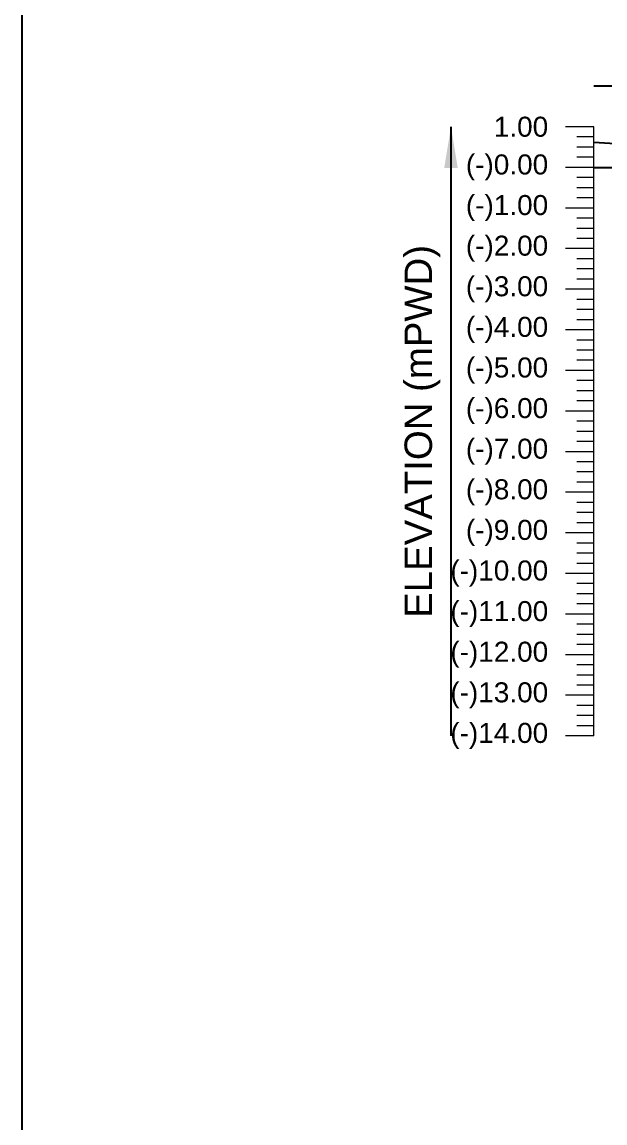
# Model space of a CAD drawing. Header units: inches. Extents: x 89000 to 1304432, y -10828 to 220529.
# Drawn here: x 851460 to 852479, y 175971 to 177896 of the extents above; entities that cross this region are included whole.
import ezdxf

# ---------------------------------------------------------------- set-up
doc = ezdxf.new("R2010")
doc.units = ezdxf.units.IN
doc.header["$LTSCALE"] = 7
doc.header["$MEASUREMENT"] = 0
doc.layers.add('Existing_Bed_Level for Xsection', color=7, linetype='Continuous', lineweight=25)
doc.layers.add('Long Section Labels', color=7, linetype='Continuous', lineweight=9)
doc.styles.get("Standard").update_dxf_attribs({"font": 'arial.ttf'})
doc.dimstyles.get("Standard").update_dxf_attribs({"dimtxt": 0.18, "dimasz": 0.18, "dimexe": 0.18, "dimexo": 0.0625, "dimgap": 0.09, "dimtad": 0, "dimtih": 1, "dimtoh": 1, "dimdec": 4, "dimzin": 0, "dimdsep": 46, "dimtxsty": 'Standard', "dimcen": 0.09, "dimadec": 0, "dimazin": 0, "dimtfac": 1, "dimtdec": 4, "dimtofl": 0, "dimtmove": 0, "dimatfit": 3, "dimfxl": 1, "dimtolj": 1, "dimtzin": 0, "dimarcsym": 0})

msp = doc.modelspace()

# ---------------------------------------------------------------- linework, layer by layer
msp.add_lwpolyline([(851459.68143, 179200.63194), (861459.68143, 179200.63194), (861459.68143, 172129.63194), (851459.68143, 172129.63194)], close=True)
at = {"layer": 'Existing_Bed_Level for Xsection'}
for points in [[(852971.54199, 177784.09194), (852459.68143, 177784.09194)], [(852971.54199, 177784.09194), (852459.68143, 177784.09194)], [(852459.68143, 177686.11194), (852598.67595, 177677.59194), (852737.71897, 177661.97194), (852876.76198, 177649.19194), (853085.27801, 177633.57194), (853224.32102, 177615.82194), (853432.83705, 177599.49194), (853571.88006, 177573.22194), (853780.39609, 177537.01194), (854173.10112, 177355.96194), (854525.12647, 177183.43194), (854976.35646, 176980.37194), (855377.98606, 176831.98194), (855779.61659, 176765.95194), (856181.24789, 176751.75194), (856633.03241, 176727.61194), (856984.51227, 176711.28194), (857436.30324, 176704.89194), (858038.75668, 176700.63194), (858490.84471, 176711.28194)], [(852459.68143, 177686.11194), (852598.67595, 177677.59194), (852737.71897, 177661.97194), (852876.76198, 177649.19194), (853085.27801, 177633.57194), (853224.32102, 177615.82194), (853432.83705, 177599.49194), (853571.88006, 177573.22194), (853780.39609, 177537.01194), (854173.10112, 177355.96194), (854525.12647, 177183.43194), (854976.35646, 176980.37194), (855377.98606, 176831.98194), (855779.61659, 176765.95194), (856181.24789, 176751.75194), (856633.03241, 176727.61194), (856984.51227, 176711.28194), (857436.30324, 176704.89194), (858038.75668, 176700.63194), (858490.84471, 176711.28194)], [(852459.68143, 177642.09194), (858490.84471, 177642.09194)], [(852459.68143, 177642.09194), (858490.84471, 177642.09194)]]:
    msp.add_lwpolyline(points, dxfattribs=at)
at = {"layer": 'Long Section Labels'}
for points in [[(852459.68143, 177713.09194), (852409.68143, 177713.09194)], [(852459.68143, 177713.09194), (852409.68143, 177713.09194)], [(852459.68143, 176648.09194), (852459.68143, 176719.09194), (852459.68143, 176790.09194), (852459.68143, 176861.09194), (852459.68143, 176932.09194), (852459.68143, 177003.09194), (852459.68143, 177074.09194), (852459.68143, 177145.09194), (852459.68143, 177216.09194), (852459.68143, 177287.09194), (852459.68143, 177358.09194), (852459.68143, 177429.09194), (852459.68143, 177500.09194), (852459.68143, 177571.09194), (852459.68143, 177642.09194), (852459.68143, 177713.09194)], [(852459.68143, 176648.09194), (852459.68143, 176719.09194), (852459.68143, 176790.09194), (852459.68143, 176861.09194), (852459.68143, 176932.09194), (852459.68143, 177003.09194), (852459.68143, 177074.09194), (852459.68143, 177145.09194), (852459.68143, 177216.09194), (852459.68143, 177287.09194), (852459.68143, 177358.09194), (852459.68143, 177429.09194), (852459.68143, 177500.09194), (852459.68143, 177571.09194), (852459.68143, 177642.09194), (852459.68143, 177713.09194)], [(852459.68143, 177695.34194), (852429.68143, 177695.34194)], [(852459.68143, 177695.34194), (852429.68143, 177695.34194)], [(852459.68143, 177677.59194), (852429.68143, 177677.59194)], [(852459.68143, 177677.59194), (852429.68143, 177677.59194)], [(852459.68143, 177659.84194), (852429.68143, 177659.84194)], [(852459.68143, 177659.84194), (852429.68143, 177659.84194)], [(852459.68143, 177642.09194), (852409.68143, 177642.09194)], [(852459.68143, 177642.09194), (852409.68143, 177642.09194)], [(852459.68143, 177624.34194), (852429.68143, 177624.34194)], [(852459.68143, 177624.34194), (852429.68143, 177624.34194)], [(852459.68143, 177606.59194), (852429.68143, 177606.59194)], [(852459.68143, 177606.59194), (852429.68143, 177606.59194)], [(852459.68143, 177588.84194), (852429.68143, 177588.84194)], [(852459.68143, 177588.84194), (852429.68143, 177588.84194)], [(852459.68143, 177571.09194), (852409.68143, 177571.09194)], [(852459.68143, 177571.09194), (852409.68143, 177571.09194)], [(852459.68143, 177553.34194), (852429.68143, 177553.34194)], [(852459.68143, 177553.34194), (852429.68143, 177553.34194)], [(852459.68143, 177535.59194), (852429.68143, 177535.59194)], [(852459.68143, 177535.59194), (852429.68143, 177535.59194)], [(852459.68143, 177517.84194), (852429.68143, 177517.84194)], [(852459.68143, 177517.84194), (852429.68143, 177517.84194)], [(852459.68143, 177500.09194), (852409.68143, 177500.09194)], [(852459.68143, 177500.09194), (852409.68143, 177500.09194)], [(852459.68143, 177482.34194), (852429.68143, 177482.34194)], [(852459.68143, 177482.34194), (852429.68143, 177482.34194)], [(852459.68143, 177464.59194), (852429.68143, 177464.59194)], [(852459.68143, 177464.59194), (852429.68143, 177464.59194)], [(852459.68143, 177446.84194), (852429.68143, 177446.84194)], [(852459.68143, 177446.84194), (852429.68143, 177446.84194)], [(852459.68143, 177429.09194), (852409.68143, 177429.09194)], [(852459.68143, 177429.09194), (852409.68143, 177429.09194)], [(852459.68143, 177411.34194), (852429.68143, 177411.34194)], [(852459.68143, 177411.34194), (852429.68143, 177411.34194)], [(852459.68143, 177393.59194), (852429.68143, 177393.59194)], [(852459.68143, 177393.59194), (852429.68143, 177393.59194)], [(852459.68143, 177375.84194), (852429.68143, 177375.84194)], [(852459.68143, 177375.84194), (852429.68143, 177375.84194)], [(852459.68143, 177358.09194), (852409.68143, 177358.09194)], [(852459.68143, 177358.09194), (852409.68143, 177358.09194)], [(852459.68143, 177340.34194), (852429.68143, 177340.34194)], [(852459.68143, 177340.34194), (852429.68143, 177340.34194)], [(852459.68143, 177322.59194), (852429.68143, 177322.59194)], [(852459.68143, 177322.59194), (852429.68143, 177322.59194)], [(852459.68143, 177304.84194), (852429.68143, 177304.84194)], [(852459.68143, 177304.84194), (852429.68143, 177304.84194)], [(852459.68143, 177287.09194), (852409.68143, 177287.09194)], [(852459.68143, 177287.09194), (852409.68143, 177287.09194)], [(852459.68143, 177269.34194), (852429.68143, 177269.34194)], [(852459.68143, 177269.34194), (852429.68143, 177269.34194)], [(852459.68143, 177251.59194), (852429.68143, 177251.59194)], [(852459.68143, 177251.59194), (852429.68143, 177251.59194)], [(852459.68143, 177233.84194), (852429.68143, 177233.84194)], [(852459.68143, 177233.84194), (852429.68143, 177233.84194)], [(852459.68143, 177216.09194), (852409.68143, 177216.09194)], [(852459.68143, 177216.09194), (852409.68143, 177216.09194)], [(852459.68143, 177198.34194), (852429.68143, 177198.34194)], [(852459.68143, 177198.34194), (852429.68143, 177198.34194)], [(852459.68143, 177180.59194), (852429.68143, 177180.59194)], [(852459.68143, 177180.59194), (852429.68143, 177180.59194)], [(852459.68143, 177162.84194), (852429.68143, 177162.84194)], [(852459.68143, 177162.84194), (852429.68143, 177162.84194)], [(852459.68143, 177145.09194), (852409.68143, 177145.09194)], [(852459.68143, 177145.09194), (852409.68143, 177145.09194)], [(852459.68143, 177127.34194), (852429.68143, 177127.34194)], [(852459.68143, 177127.34194), (852429.68143, 177127.34194)], [(852459.68143, 177109.59194), (852429.68143, 177109.59194)], [(852459.68143, 177109.59194), (852429.68143, 177109.59194)], [(852459.68143, 177091.84194), (852429.68143, 177091.84194)], [(852459.68143, 177091.84194), (852429.68143, 177091.84194)], [(852459.68143, 177074.09194), (852409.68143, 177074.09194)], [(852459.68143, 177074.09194), (852409.68143, 177074.09194)], [(852459.68143, 177056.34194), (852429.68143, 177056.34194)], [(852459.68143, 177056.34194), (852429.68143, 177056.34194)], [(852459.68143, 177038.59194), (852429.68143, 177038.59194)], [(852459.68143, 177038.59194), (852429.68143, 177038.59194)], [(852459.68143, 177020.84194), (852429.68143, 177020.84194)], [(852459.68143, 177020.84194), (852429.68143, 177020.84194)], [(852459.68143, 177003.09194), (852409.68143, 177003.09194)], [(852459.68143, 177003.09194), (852409.68143, 177003.09194)], [(852459.68143, 176985.34194), (852429.68143, 176985.34194)], [(852459.68143, 176985.34194), (852429.68143, 176985.34194)], [(852459.68143, 176967.59194), (852429.68143, 176967.59194)], [(852459.68143, 176967.59194), (852429.68143, 176967.59194)], [(852459.68143, 176932.09194), (852409.68143, 176932.09194)], [(852459.68143, 176932.09194), (852409.68143, 176932.09194)], [(852459.68143, 176949.84194), (852429.68143, 176949.84194)], [(852459.68143, 176949.84194), (852429.68143, 176949.84194)], [(852459.68143, 176914.34194), (852429.68143, 176914.34194)], [(852459.68143, 176914.34194), (852429.68143, 176914.34194)], [(852459.68143, 176896.59194), (852429.68143, 176896.59194)], [(852459.68143, 176896.59194), (852429.68143, 176896.59194)], [(852459.68143, 176878.84194), (852429.68143, 176878.84194)], [(852459.68143, 176878.84194), (852429.68143, 176878.84194)], [(852459.68143, 176861.09194), (852409.68143, 176861.09194)], [(852459.68143, 176861.09194), (852409.68143, 176861.09194)], [(852459.68143, 176843.34194), (852429.68143, 176843.34194)], [(852459.68143, 176843.34194), (852429.68143, 176843.34194)], [(852459.68143, 176825.59194), (852429.68143, 176825.59194)], [(852459.68143, 176825.59194), (852429.68143, 176825.59194)], [(852459.68143, 176807.84194), (852429.68143, 176807.84194)], [(852459.68143, 176807.84194), (852429.68143, 176807.84194)], [(852459.68143, 176790.09194), (852409.68143, 176790.09194)], [(852459.68143, 176790.09194), (852409.68143, 176790.09194)], [(852459.68143, 176772.34194), (852429.68143, 176772.34194)], [(852459.68143, 176772.34194), (852429.68143, 176772.34194)], [(852459.68143, 176754.59194), (852429.68143, 176754.59194)], [(852459.68143, 176754.59194), (852429.68143, 176754.59194)], [(852459.68143, 176719.09194), (852409.68143, 176719.09194)], [(852459.68143, 176719.09194), (852409.68143, 176719.09194)], [(852459.68143, 176736.84194), (852429.68143, 176736.84194)], [(852459.68143, 176736.84194), (852429.68143, 176736.84194)], [(852459.68143, 176701.34194), (852429.68143, 176701.34194)], [(852459.68143, 176701.34194), (852429.68143, 176701.34194)], [(852459.68143, 176683.59194), (852429.68143, 176683.59194)], [(852459.68143, 176683.59194), (852429.68143, 176683.59194)], [(852459.68143, 176665.84194), (852429.68143, 176665.84194)], [(852459.68143, 176665.84194), (852429.68143, 176665.84194)], [(852459.68143, 176648.09194), (852409.68143, 176648.09194)], [(852459.68143, 176648.09194), (852409.68143, 176648.09194)]]:
    msp.add_lwpolyline(points, dxfattribs=at)

# ---------------------------------------------------------------- texts
at = {"layer": 'Long Section Labels', "char_height": 35, "attachment_point": 6}
for s, insert in [('1.00', (852379.68143, 177713.09194)), ('1.00', (852379.68143, 177713.09194)), ('(-)0.00', (852379.68143, 177642.09194)), ('(-)0.00', (852379.68143, 177642.09194)), ('(-)1.00', (852379.68143, 177571.09194)), ('(-)1.00', (852379.68143, 177571.09194)), ('(-)2.00', (852379.68143, 177500.09194)), ('(-)2.00', (852379.68143, 177500.09194)), ('(-)3.00', (852379.68143, 177429.09194)), ('(-)3.00', (852379.68143, 177429.09194)), ('(-)4.00', (852379.68143, 177358.09194)), ('(-)4.00', (852379.68143, 177358.09194)), ('(-)5.00', (852379.68143, 177287.09194)), ('(-)5.00', (852379.68143, 177287.09194)), ('(-)6.00', (852379.68143, 177216.09194)), ('(-)6.00', (852379.68143, 177216.09194)), ('(-)7.00', (852379.68143, 177145.09194)), ('(-)7.00', (852379.68143, 177145.09194)), ('(-)8.00', (852379.68143, 177074.09194)), ('(-)8.00', (852379.68143, 177074.09194)), ('(-)9.00', (852379.68143, 177003.09194)), ('(-)9.00', (852379.68143, 177003.09194)), ('(-)10.00', (852379.68143, 176932.09194)), ('(-)10.00', (852379.68143, 176932.09194)), ('(-)11.00', (852379.68143, 176861.09194)), ('(-)11.00', (852379.68143, 176861.09194)), ('(-)12.00', (852379.68143, 176790.09194)), ('(-)12.00', (852379.68143, 176790.09194)), ('(-)13.00', (852379.68143, 176719.09194)), ('(-)13.00', (852379.68143, 176719.09194)), ('(-)14.00', (852379.68143, 176648.09194)), ('(-)14.00', (852379.68143, 176648.09194))]:
    msp.add_mtext(s, dxfattribs=dict(at, insert=insert))
at = {"layer": 'Long Section Labels', "insert": (852159.68143, 177180.59194), "char_height": 48, "attachment_point": 5, "rotation": 90}
msp.add_mtext('ELEVATION (mPWD)', dxfattribs=at)
msp.add_mtext('ELEVATION (mPWD)', dxfattribs=at)

# ---------------------------------------------------------------- leaders
at = {"layer": 'Long Section Labels'}
msp.add_leader([(852209.68143, 177713.09194), (852209.68143, 176648.09194)], dimstyle='Standard', override={"dimasz": 72}, dxfattribs=at)
msp.add_leader([(852209.68143, 177713.09194), (852209.68143, 176648.09194)], dimstyle='Standard', override={"dimasz": 72}, dxfattribs=at)

doc.saveas('drawing.dxf')
